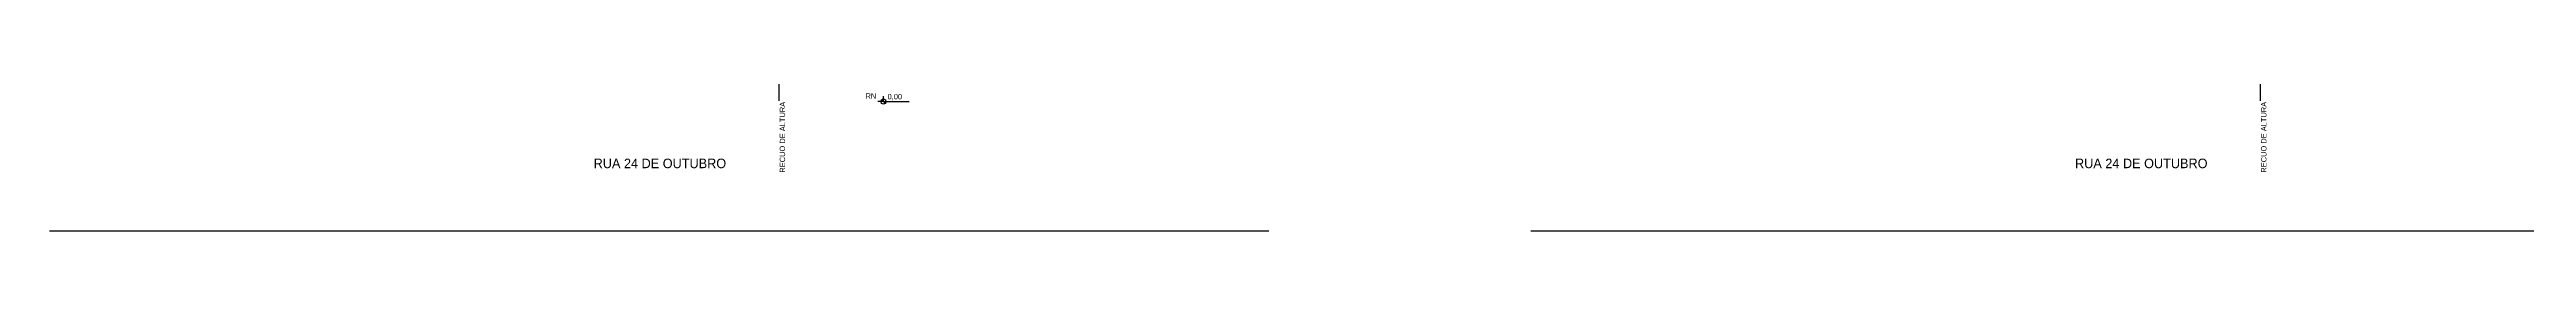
# Model space of a CAD drawing. Header units: millimetres. Extents: x 935 to 1399, y 512 to 900.
# Drawn here: x 1022.7 to 1114.7, y 828.4 to 833.6 of the extents above; entities that cross this region are included whole.
import ezdxf

# ---------------------------------------------------------------- set-up
doc = ezdxf.new("R2010")
doc.units = ezdxf.units.MM
doc.linetypes.add('ACAD_ISO02W100', pattern=[15, 12, -3])
for name, color, linetype in [('COTAS', 6, 'Continuous'), ('projeçao', 7, 'ACAD_ISO02W100'), ('VEGETAÇÃO', 3, 'Continuous')]:
    doc.layers.add(name, color=color, linetype=linetype)

msp = doc.modelspace()

# ---------------------------------------------------------------- hatches: boundary and pattern name
h = msp.add_hatch(color=7)
h.paths.add_polyline_path([(1053.65646, 833.3065, 0.41421356), (1053.56315, 833.21318), (1053.65646, 833.21318)])
h.paths.add_polyline_path([(1053.65646, 833.21318), (1053.65646, 833.11987, 0.41421356), (1053.74978, 833.21318)])

# ---------------------------------------------------------------- linework, layer by layer
at = {"color": 253}
for p, q in [((1049.76462, 839.87187), (1049.76462, 833.24852)), ((1104.79282, 839.87187), (1104.79282, 833.24852))]:
    msp.add_line(p, q, dxfattribs=at)
at = {"color": 7}
for q in [(1053.45008, 833.21318), (1053.65646, 833.41957), (1053.96605, 833.21318)]:
    msp.add_line((1053.65646, 833.21318), q, dxfattribs=at)
msp.add_circle((1053.65646, 833.21318), 0.09332, dxfattribs=at)
at = {"layer": 'COTAS', "color": 7}
msp.add_line((1053.96605, 833.21318), (1054.61024, 833.21318), dxfattribs=at)
at = {"layer": 'VEGETAÇÃO', "color": 7}
for p, q in [((1067.97219, 828.42187), (1022.67652, 828.42187)), ((1123.0004, 828.42187), (1077.70473, 828.42187))]:
    msp.add_line(p, q, dxfattribs=at)

# ---------------------------------------------------------------- texts
at = {"char_height": 0.2, "width": 3.8469, "attachment_point": 1, "rotation": 90}
for insert in [(1049.80097, 830.58314), (1104.82918, 830.58314)]:
    msp.add_mtext('RECUO DE ALTURA', dxfattribs=dict(at, insert=insert))
at = {"attachment_point": 1}
for s, insert, char_height, width in [('RN', (1052.9881, 833.52144), 0.2, 3.8469), ('RUA 24 DE OUTUBRO', (1042.88911, 831.10214), 0.352405, 24.3855)]:
    msp.add_mtext(s, dxfattribs=dict(at, insert=insert, char_height=char_height, width=width))
at = {"color": 7, "insert": (1097.91732, 831.10214), "char_height": 0.352405, "width": 24.3855, "attachment_point": 1}
msp.add_mtext('RUA 24 DE OUTUBRO', dxfattribs=at)
at = {"layer": 'projeçao', "color": 7, "insert": (1053.80841, 833.49928), "char_height": 0.2, "width": 1.177, "attachment_point": 1}
msp.add_mtext('0,00', dxfattribs=at)

doc.saveas('drawing.dxf')
